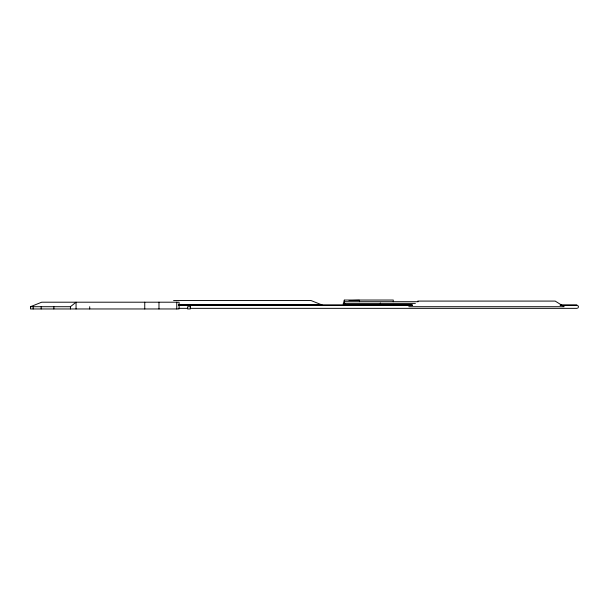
<?xml version="1.0" encoding="UTF-8"?>
<svg xmlns="http://www.w3.org/2000/svg" width="609" height="609" viewBox="0 0 609 609"><rect width="100%" height="100%" fill="white"/><g stroke="black" fill="none" stroke-linecap="round" stroke-linejoin="round"><path stroke-width="0.91" d="M344.268 300.26L344.313 305.063L344.268 300.039L393.285 300.039L393.285 301.729M30.45 306.708L41.709 302.201L179.099 302.201L179.099 308.961L30.45 308.961L30.45 306.708L70.431 306.708L76.056 302.201L76.056 308.961M577.751 308.184L578.55 306.814L577.751 305.436M173.565 300.511L310.955 300.511L322.214 305.018L178.46 305.018M349.026 300.541L359.439 300.26M417.789 301.082L555.18 301.082L564.193 306.708L408.784 306.708M418.208 301.706L344.199 301.706L344.321 303.396L344.199 301.995M343.149 303.396L415.384 303.396M343.05 305.018L412.186 305.018M178.536 305.063L412.392 305.063M560.204 305.063L576.959 305.063M178.536 305.223L412.392 305.223M560.204 305.223L576.959 305.223M178.536 308.344L187.625 308.344M190.259 308.344L576.959 308.344M344.732 304.584L345.014 305.018M344.732 303.617L344.96 304.591M344.511 305.452L344.732 303.335M402.678 304.584L402.678 305.018M380.305 302.962L380.305 303.396M359.439 301.288L359.439 301.729M176.762 302.201L176.762 308.961M158.979 302.201L158.979 308.961M144.752 302.201L144.752 308.961M89.713 306.708L89.713 308.961M70.431 306.708L70.431 308.961M53.866 306.708L53.866 308.961M41.161 306.708L41.161 308.961M33.175 306.708L33.175 308.961M190.358 306.708L187.633 306.708L187.633 308.961L190.358 308.961L190.358 306.708"/></g></svg>
